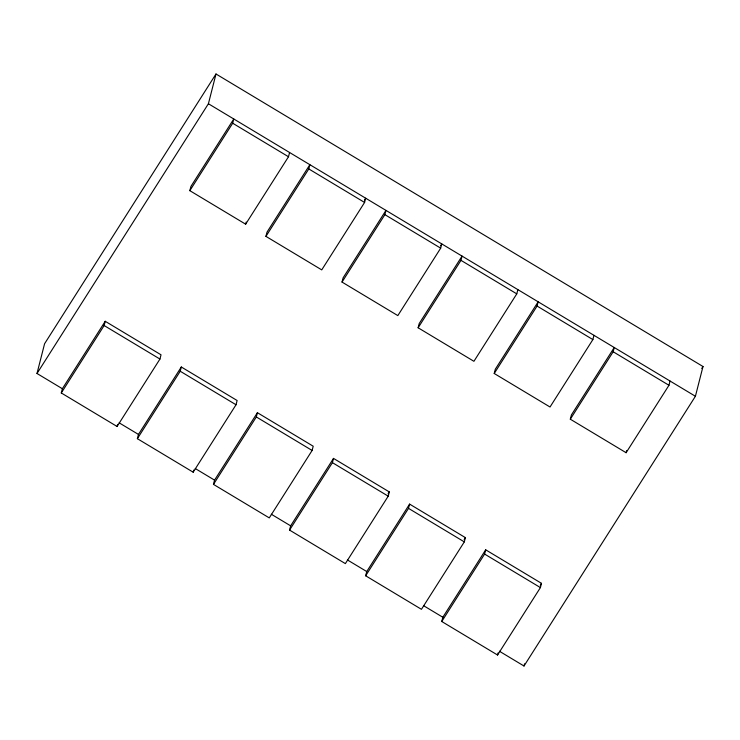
<?xml version="1.0" encoding="UTF-8"?>
<svg xmlns="http://www.w3.org/2000/svg" width="740" height="740" viewBox="0 0 740 740"><rect width="100%" height="100%" fill="white"/><g stroke="black" fill="none" stroke-linecap="round" stroke-linejoin="round"><path stroke-width="1.11" d="M62.364 388.722L105.219 321.289L161.024 354.802L159.942 359.057L117.087 426.49L61.281 392.968L62.364 388.722L37 373.487L44.585 343.73L215.997 73.991L703 366.513L695.415 396.27L524.003 666.009L499.38 651.219M61.281 392.968L104.136 325.535L105.219 321.289M117.087 426.49L117.623 424.362M37 373.487L208.412 103.748L215.997 73.991M189.838 190.67L190.929 186.415L233.775 118.983L232.693 123.229L189.838 190.67L245.643 224.183L288.498 156.751L289.581 152.496M137.372 438.681L138.463 434.426L181.309 366.994L237.114 400.507L236.032 404.762L193.177 472.194L137.372 438.681L180.227 371.24L181.309 366.994M245.643 224.183L246.189 222.056M193.177 472.194L193.723 470.067M265.938 236.375L267.02 232.12L309.875 164.687L308.793 168.942L265.938 236.375L321.743 269.887L364.589 202.455L365.671 198.209L364.45 200.133M213.472 484.385L214.554 480.13L257.409 412.698L313.205 446.22L312.123 450.466L269.277 517.898L213.472 484.385L256.327 416.953L257.409 412.698M342.028 282.079L343.11 277.833L385.966 210.391L384.883 214.646L342.028 282.079L397.833 315.601L440.689 248.159L441.771 243.913L440.541 245.837M289.562 530.09L290.644 525.844L333.5 458.402L389.305 491.924L388.223 496.17L345.367 563.612L289.562 530.09L332.417 462.657L333.5 458.402M418.128 327.783L419.21 323.537L462.065 256.096L460.974 260.351L418.128 327.783L473.924 361.305L516.779 293.863L517.861 289.618M365.662 575.794L366.744 571.548L409.599 504.107L465.395 537.629L464.313 541.884L421.458 609.316L365.662 575.794L408.508 508.362L409.599 504.107M494.218 373.487L495.301 369.242L538.156 301.809L537.074 306.055L494.218 373.487L550.024 407.009L592.879 339.577L593.961 335.322M441.752 621.498L442.835 617.252L485.69 549.82L541.495 583.333L540.413 587.588L497.558 655.02L441.752 621.498L484.608 554.066L485.69 549.82M497.558 655.02L498.094 652.893M570.309 419.201L571.4 414.946L614.246 347.513L613.164 351.759L570.309 419.201L626.114 452.714L668.969 385.281L670.052 381.026M524.003 666.009L524.567 663.798M626.114 452.714L626.66 450.586M388.075 493.848L389.305 491.924M464.174 539.553L465.395 537.629M540.265 585.266L541.495 583.333M701.76 368.464L703 366.513M208.412 103.748L695.415 396.27M232.693 123.229L288.498 156.751M308.793 168.942L364.589 202.455M384.883 214.646L440.689 248.159M460.974 260.351L516.779 293.863M537.074 306.055L592.879 339.577M613.164 351.759L668.969 385.281M104.136 325.535L159.942 359.057M180.227 371.24L236.032 404.762M256.327 416.953L312.123 450.466M332.417 462.657L388.223 496.17M408.508 508.362L464.313 541.884M484.608 554.066L540.413 587.588M119.131 422.818L138.463 434.426M195.231 468.522L214.554 480.13M271.321 514.235L290.644 525.844M347.421 559.94L366.744 571.548M423.53 605.653L443.232 617.493"/></g></svg>
